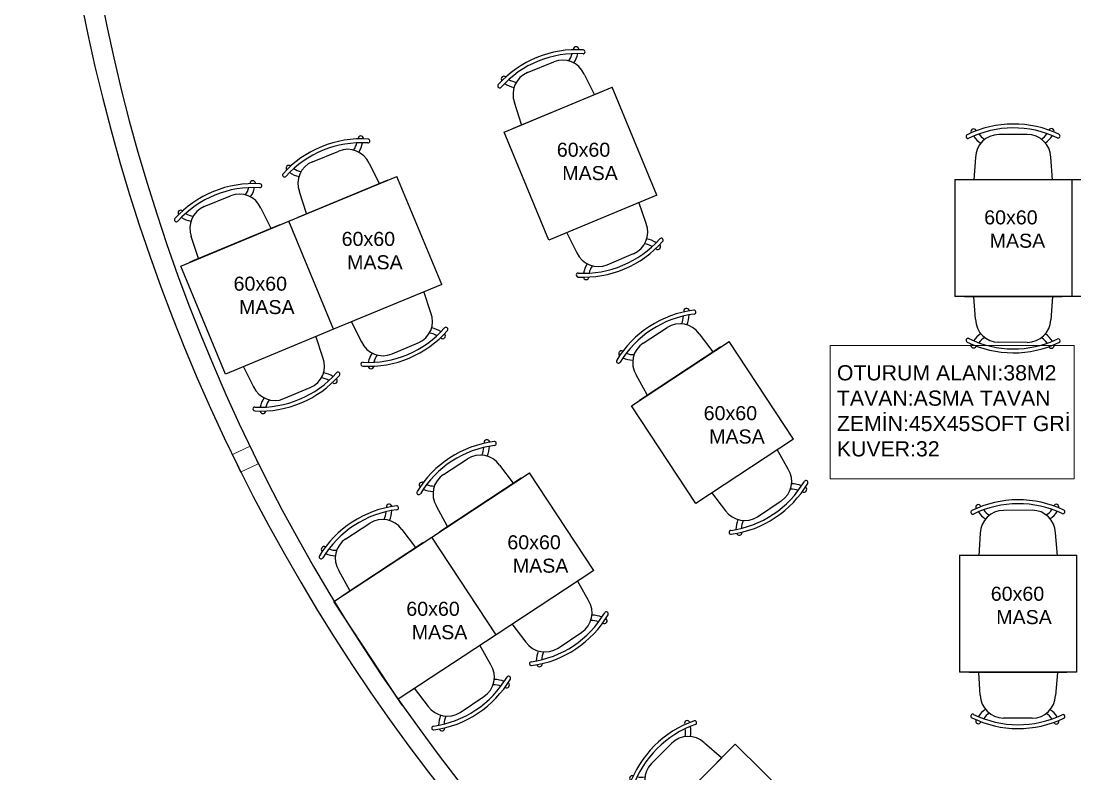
# Model space of a CAD drawing. Header units: millimetres. Extents: x 1287 to 21021, y -1522 to 4173.
# Drawn here: x 2398 to 2938, y 3059 to 3445 of the extents above; entities that cross this region are included whole.
import ezdxf

# ---------------------------------------------------------------- set-up
doc = ezdxf.new("R2010")
doc.units = ezdxf.units.MM
for name, color, linetype, lineweight in [('DOĞRAMA', 4, 'Continuous', 25), ('LAMBRİ', 105, 'Continuous', 25), ('MASA', 44, 'Continuous', 25), ('PERGOLA', 4, 'Continuous', 9)]:
    doc.layers.add(name, color=color, linetype=linetype, lineweight=lineweight)
doc.layers.add('Yazı', color=7, linetype='Continuous')
doc.styles.get("Standard").update_dxf_attribs({"font": 'arial.ttf'})

# ---------------------------------------------------------------- blocks, each defined once
blk = doc.blocks.new('lambri')
at = {"layer": 'LAMBRİ'}
h = blk.add_hatch(dxfattribs=at)
h.set_pattern_fill('ANSI32', color=256, scale=0.1)
h.set_pattern_definition([(45, (-115.6037, -4964.37885), (-0.67351921, 0.67351921), []), (45, (-115.1547, -4964.37885), (-0.67351921, 0.67351921), [])])
h.paths.add_polyline_path([(11473.26, 2813), (11337.16, 2813), (11337.16, 2811.8), (11340.46, 2811.8), (11341.96, 2811.8), (11344.96, 2811.8), (11346.46, 2811.8), (11473.26, 2811.8)])
h.paths.add_polyline_path([(11346.46, 2811.8), (11340.46, 2811.8), (11341.96, 2810), (11344.96, 2810)])
h.paths.add_polyline_path([(11355.96, 2811.8), (11349.96, 2811.8), (11351.46, 2810), (11354.46, 2810)])
h.paths.add_polyline_path([(11365.46, 2811.8), (11359.46, 2811.8), (11360.96, 2810), (11363.96, 2810)])
h.paths.add_polyline_path([(11374.96, 2811.8), (11368.96, 2811.8), (11370.46, 2810), (11373.46, 2810)])
h.paths.add_polyline_path([(11384.46, 2811.8), (11378.46, 2811.8), (11379.96, 2810), (11382.96, 2810)])
h.paths.add_polyline_path([(11393.96, 2811.8), (11387.96, 2811.8), (11389.46, 2810), (11392.46, 2810)])
h.paths.add_polyline_path([(11403.46, 2811.8), (11397.46, 2811.8), (11398.96, 2810), (11401.96, 2810)])
h.paths.add_polyline_path([(11412.96, 2811.8), (11406.96, 2811.8), (11408.46, 2810), (11411.46, 2810)])
h.paths.add_polyline_path([(11422.46, 2811.8), (11416.46, 2811.8), (11417.96, 2810), (11420.96, 2810)])
h.paths.add_polyline_path([(11431.96, 2811.8), (11425.96, 2811.8), (11427.46, 2810), (11430.46, 2810)])
h.paths.add_polyline_path([(11441.46, 2811.8), (11435.46, 2811.8), (11436.96, 2810), (11439.96, 2810)])
h.paths.add_polyline_path([(11450.96, 2811.8), (11444.96, 2811.8), (11446.46, 2810), (11449.46, 2810)])
h.paths.add_polyline_path([(11460.46, 2811.8), (11454.46, 2811.8), (11455.96, 2810), (11458.96, 2810)])
h.paths.add_polyline_path([(11668.34, 2680.95), (11668.34, 2688.34), (11660.92, 2688.34), (11660.92, 2680.95)], flags=9)
h.paths.add_polyline_path([(11654.38, 2731.51), (11658.98, 2731.51), (11658.98, 2738.93), (11654.38, 2738.93)], flags=9)
h.paths.add_polyline_path([(11645.78, 2585.82), (11697.12, 2585.38), (11697.24, 2599.23), (11645.9, 2599.67)], flags=9)
h.paths.add_polyline_path([(11646.26, 2597.01), (11668.92, 2596.82), (11669.04, 2610.67), (11646.38, 2610.86)], flags=9)
h.paths.add_polyline_path([(11729.65, 2597.78), (11807.1, 2597.12), (11807.21, 2610.97), (11729.77, 2611.63)], flags=9)
h.paths.add_polyline_path([(11423.35, 2777.44), (11451.23, 2777.2), (11451.35, 2791.05), (11423.47, 2791.28)], flags=9)
h.paths.add_polyline_path([(11323.23, 2893.96), (11503.07, 2892.44), (11503.19, 2906.86), (11323.35, 2908.39)], flags=9)
h.paths.add_polyline_path([(11965.59, 2476.66), (12022.81, 2476.66), (12022.81, 2490.82), (11965.59, 2490.82)], flags=9)
h.paths.add_polyline_path([(11977.04, 2491.86), (12013.05, 2491.86), (12013.05, 2503.92), (11977.04, 2503.92)], flags=9)
h.paths.add_polyline_path([(11396.11, 2473.4), (11416.37, 2473.4), (11416.37, 2477.54), (11396.11, 2477.54)], flags=9)
h.paths.add_polyline_path([(11396.5, 2500.27), (11427.42, 2500.27), (11427.42, 2504.39), (11396.5, 2504.39)], flags=9)
h.paths.add_polyline_path([(11396.18, 2506), (11420.2, 2506), (11420.2, 2512.08), (11396.18, 2512.08)], flags=9)
h.paths.add_polyline_path([(11318.84, 2470.17), (11349.76, 2470.17), (11349.76, 2474.28), (11318.84, 2474.28)], flags=9)
h.paths.add_polyline_path([(11318.52, 2475.9), (11342.54, 2475.9), (11342.54, 2481.98), (11318.52, 2481.98)], flags=9)
h.paths.add_polyline_path([(11242.53, 2496.01), (11286.46, 2496.01), (11286.46, 2502.09), (11242.53, 2502.09)], flags=9)
h.paths.add_polyline_path([(11243.38, 2502.45), (11284.39, 2502.45), (11284.39, 2508.5), (11243.38, 2508.5)], flags=9)
h.paths.add_polyline_path([(11243.58, 2509.62), (11275.19, 2509.62), (11275.19, 2514.55), (11243.58, 2514.55)], flags=9)
h.paths.add_polyline_path([(11333.47, 2508.92), (11343.32, 2508.92), (11343.32, 2515.71), (11333.47, 2515.71)], flags=25)
h.paths.add_polyline_path([(11333.47, 2508.92), (11343.32, 2508.92), (11343.32, 2515.71), (11333.47, 2515.71)], flags=25)
h.paths.add_polyline_path([(11293.08, 2491.61), (11307.87, 2491.61), (11307.87, 2497.64), (11293.08, 2497.64)], flags=9)
h.paths.add_polyline_path([(11293.41, 2498.79), (11307.96, 2498.79), (11307.96, 2502.84), (11293.41, 2502.84)], flags=9)
h.paths.add_polyline_path([(11444.7, 2511.79), (11454.06, 2511.79), (11454.06, 2515.98), (11444.7, 2515.98)], flags=9)
h.paths.add_polyline_path([(11369.31, 2473.71), (11382.26, 2473.71), (11382.26, 2478.62), (11369.31, 2478.62)], flags=9)
h.paths.add_polyline_path([(11369.43, 2503.2), (11382.56, 2503.2), (11382.56, 2507.39), (11369.43, 2507.39)], flags=9)
h.paths.add_polyline_path([(11293.88, 2506.83), (11310.99, 2506.83), (11310.99, 2511.02), (11293.88, 2511.02)], flags=9)
h.paths.add_polyline_path([(11293.57, 2472.33), (11306.91, 2472.33), (11306.91, 2478.41), (11293.57, 2478.41)], flags=9)
h.paths.add_polyline_path([(11293.9, 2512.98), (11308.46, 2512.98), (11308.46, 2517.03), (11293.9, 2517.03)], flags=9)
h.paths.add_polyline_path([(11218.33, 2473.13), (11238.58, 2473.13), (11238.58, 2477.32), (11218.33, 2477.32)], flags=9)
h.paths.add_polyline_path([(11218.35, 2503.52), (11239.19, 2503.52), (11239.19, 2507.57), (11218.35, 2507.57)], flags=9)
h.paths.add_polyline_path([(11563.66, 2870.48), (11581.29, 2870.33), (11581.33, 2875.87), (11563.71, 2876.02)], flags=9)
h.paths.add_polyline_path([(11330.24, 2927.3), (11639.94, 2924.67), (11640.29, 2965.88), (11330.59, 2968.51)], flags=9)
h.paths.add_polyline_path([(11723.74, 2585.1), (11815.25, 2584.33), (11815.37, 2598.17), (11723.86, 2598.95)], flags=9)
h.paths.add_polyline_path([(11575.87, 2611.26), (11622.02, 2610.86), (11622.14, 2624.71), (11575.99, 2625.1)], flags=9)
h.paths.add_polyline_path([(11352.23, 2595.66), (11541.29, 2594.06), (11541.41, 2607.9), (11352.35, 2609.51)], flags=9)
blk = doc.blocks.new('dffffvv')
at = {"layer": 'MASA', "ltscale": 30}
for p, q in [((127332408.23, 141994090.43), (127332422.82, 141994090.35)), ((127332395.24, 141994067.06), (127332396.17, 141994078.8)), ((127332434.76, 141994078.59), (127332435.55, 141994067.06)), ((127332385.4, 141994066.88), (127332445.4, 141994066.88)), ((127332385.4, 141994006.88), (127332385.4, 141994066.88)), ((127332440.4, 141994066.88), (127332390.4, 141994066.88)), ((127332445.4, 141994006.88), (127332445.4, 141994066.88)), ((127332445.4, 141994006.88), (127332385.4, 141994006.88)), ((127332395.24, 141994007.12), (127332396.17, 141993995.38)), ((127332434.76, 141993995.59), (127332435.55, 141994007.12)), ((127332408.23, 141993983.76), (127332422.82, 141993983.84))]:
    blk.add_line(p, q, dxfattribs=at)
for centre, radius, start, end in [((127332415.27, 141994041.64), 54.14, 63.9055, 115.4852), ((127332392.4, 141994089.61), 1, 115.4859, 295.4859), ((127332392.4, 141994089.61), 1, 115.4859, 295.4859), ((127332415.27, 141994041.64), 52.14, 63.9055, 115.4852), ((127332395.84, 141994092.06), 1.39, 24.8262, 197.3134), ((127332408.17, 141994078.43), 12, 89.6957, 178.2171), ((127332405.86, 141994096.09), 9.41, 213.8126, 238.8048), ((127332422.76, 141994078.35), 12, 1.1743, 89.6957), ((127332425.26, 141994095.98), 9.41, 300.5859, 325.5781), ((127332435.74, 141994091.89), 1.39, 342.6866, 155.1738), ((127332406.48, 141994097.21), 13.42, 213.5167, 235.8514), ((127332424.65, 141994097.11), 13.42, 303.5393, 325.874), ((127332438.64, 141994089.36), 1, 243.9055, 63.9055), ((127332408.17, 141993995.76), 12, 181.7829, 270.3043), ((127332422.76, 141993995.83), 12, 270.3043, 358.8257), ((127332406.48, 141993976.97), 13.42, 124.1486, 146.4833), ((127332424.65, 141993977.07), 13.42, 34.126, 56.4607), ((127332392.4, 141993984.57), 1, 64.5141, 244.5141), ((127332392.4, 141993984.57), 1, 64.5141, 244.5141), ((127332415.27, 141994032.54), 54.14, 244.5148, 296.0945), ((127332415.27, 141994032.54), 52.14, 244.5148, 296.0945), ((127332395.84, 141993982.12), 1.39, 162.6866, 335.1738), ((127332405.86, 141993978.1), 9.41, 121.1952, 146.1874), ((127332425.26, 141993978.2), 9.41, 34.4219, 59.4141), ((127332435.74, 141993982.29), 1.39, 204.8262, 17.3134), ((127332438.64, 141993984.82), 1, 296.0945, 116.0945)]:
    blk.add_arc(centre, radius, start, end, dxfattribs=at)

msp = doc.modelspace()

# ---------------------------------------------------------------- hatches: boundary and pattern name
h = msp.add_hatch(color=256)
h.dxf.hatch_style = 1
h.paths.add_polyline_path([(5942.638, 584.53), (5942.638, 4059.675), (1286.5, 4059.675), (1286.5, 584.53)])
h.paths.add_polyline_path([(1306.5, 604.53), (1306.5, 4039.675), (5922.638, 4039.675), (5922.638, 604.53)], flags=16)
h.paths.add_polyline_path([(1863.755, 778.27), (1864.529, 3865.935), (1879.919, 3865.935), (1879.145, 778.27)], flags=0)
h.paths.add_polyline_path([(1359.5, 1487.424), (1359.498, 1502.885), (1812.22, 1502.885), (1812.22, 1487.495)], flags=0)
h.paths.add_polyline_path([(1424.14, 1558.408), (1424.14, 1881.292), (1527.463, 1881.292), (1527.463, 1558.408)], flags=0)
h.paths.add_polyline_path([(1415.53, 1891.8), (1381.089, 1891.8), (1398.31, 1921.935)], flags=0)
h.paths.add_polyline_path([(1359.498, 1969.703), (1359.5, 1985.164), (1812.22, 1985.093), (1812.22, 1969.703)], flags=0)
h.paths.add_polyline_path([(1359.383, 2302.178), (1359.386, 2317.639), (1812.106, 2317.568), (1812.106, 2302.178)], flags=0)
h.paths.add_polyline_path([(1359.419, 2537.898), (1359.421, 2553.359), (1812.141, 2553.288), (1812.141, 2537.898)], flags=0)
h.paths.add_polyline_path([(1359.454, 2763.088), (1359.456, 2778.549), (1812.176, 2778.478), (1812.176, 2763.088)], flags=0)
h.paths.add_polyline_path([(1359.498, 2988.278), (1359.5, 3003.739), (1812.22, 3003.668), (1812.22, 2988.278)], flags=0)
h.paths.add_polyline_path([(1359.498, 3269.753), (1359.5, 3285.214), (1812.22, 3285.143), (1812.22, 3269.753)], flags=0)
h.paths.add_polyline_path([(1359.498, 3569.858), (1359.5, 3585.319), (1812.22, 3585.248), (1812.22, 3569.858)], flags=0)
h.paths.add_polyline_path([(1354.825, 797.747), (1849.942, 797.747), (1849.942, 1365.654), (1354.825, 1365.654)], flags=8)
h.paths.add_polyline_path([(1376.632, 1385.998), (1498.599, 1385.998), (1498.599, 1444.419), (1376.632, 1444.419)], flags=8)
h.paths.add_polyline_path([(1426.929, 2022.407), (1763.728, 2022.407), (1763.728, 2188.461), (1426.929, 2188.461)], flags=8)
h.paths.add_polyline_path([(1376.755, 3510.142), (1630.784, 3510.142), (1630.784, 3568.563), (1376.755, 3568.563)], flags=8)
h.paths.add_polyline_path([(1533.884, 1885.056), (1656.424, 1885.056), (1656.424, 1922.23), (1533.884, 1922.23)], flags=8)
h.paths.add_polyline_path([(1440.205, 1884.623), (1513.108, 1884.623), (1513.108, 1921.797), (1440.205, 1921.797)], flags=8)
h.paths.add_polyline_path([(1563.537, 3656.935), (1855.678, 3656.935), (1855.678, 3704.668), (1563.537, 3704.668)], flags=8)

# ---------------------------------------------------------------- linework, layer by layer
at = {"layer": 'DOĞRAMA'}
for centre, radius, start, end in [((3356.433, 3635.688), 945.165, 175.398317, 241.338456), ((3359.653, 3634.695), 937.678, 175.300977, 240.723087)]:
    msp.add_arc(centre, radius, start, end, dxfattribs=at)
at = {"layer": 'MASA', "lineweight": 9}
msp.add_line((2560.287, 3144.483), (2593.154, 3094.286), dxfattribs=at)
at = {"layer": 'PERGOLA', "ltscale": 0.0001}
msp.add_lwpolyline([(2510.456, 3213.83), (2506.201, 3222.879), (2515.251, 3227.134), (2519.506, 3218.085)], close=True, dxfattribs=at)
at = {"layer": 'Yazı', "color": 1, "lineweight": 0}
msp.add_lwpolyline([(2812.777, 3278.79), (2938.011, 3278.79), (2938.011, 3210.407), (2812.777, 3210.407)], close=True, dxfattribs=at)

# ---------------------------------------------------------------- block references
for p, rotation in [((-63248874.634, -179927422.261), 22.5157592260762), ((127335322.066, 141997370.899), 180.0000000170371), ((127335382.066, 141997370.899), 180.0000000170371), ((-63248984.988, -179927468.007), 22.5157592260762), ((-63249040.414, -179927490.983), 22.5157592260762), ((-28293122.56, -188610636.048), 33.35210939372521), ((-28293224.952, -188610703.441), 33.35210939372521), ((-28293275.071, -188610736.428), 33.35210939372521), ((127335324.529, 141997178.119), 180.0000000170371), ((11559274.077, -190371067.184), 45.3578343731197)]:
    msp.add_blockref('dffffvv', p, dxfattribs=dict(rotation=rotation))
at = {"layer": 'LAMBRİ', "xscale": -1}
for p in [(13920.561, 675.961), (14056.661, 675.961), (14192.761, 675.961)]:
    msp.add_blockref('lambri', p, dxfattribs=at)

# ---------------------------------------------------------------- texts
at = {"layer": 'Yazı', "attachment_point": 1}
for s, width, heights, insert, char_height in [('{\\fArial|b0|i0|c162|p34;60x60\\P MASA}', 145.53443, [0], (2672.607, 3382.872), 7.2), ('{\\fArial|b0|i0|c162|p34;60x60\\P MASA}', 145.53443, [0], (2891.799, 3348.172), 7.2), ('{\\fArial|b0|i0|c162|p34;60x60\\P MASA}', 145.53443, [0], (2562.253, 3337.126), 7.2), ('{\\fArial|b0|i0|c162|p34;60x60\\P MASA}', 145.53443, [0], (2506.827, 3314.15), 7.2), ('{\\fArial|b0|i0|c162|p34;OTURUM ALANI:38M2\\PTAVAN:ASMA TAVAN\\PZEMİN:45X45SOFT GRİ\\PKUVER:32}', 230.25481, [88.593], (2816.256, 3268.737), 7.8), ('{\\fArial|b0|i0|c162|p34;60x60\\P MASA}', 145.53443, [0], (2747.928, 3247.743), 7.2), ('{\\fArial|b0|i0|c162|p34;60x60\\P MASA}', 145.53443, [0], (2647.245, 3181.475), 7.2), ('{\\fArial|b0|i0|c162|p34;60x60\\P MASA}', 145.53443, [0], (2895.183, 3155.087), 7.2), ('{\\fArial|b0|i0|c162|p34;60x60\\P MASA}', 145.53443, [0], (2595.417, 3147.363), 7.2)]:
    msp.add_mtext_dynamic_manual_height_columns(s, width=width, gutter_width=1, heights=heights, dxfattribs=dict(at, insert=insert, char_height=char_height))

doc.saveas('drawing.dxf')
